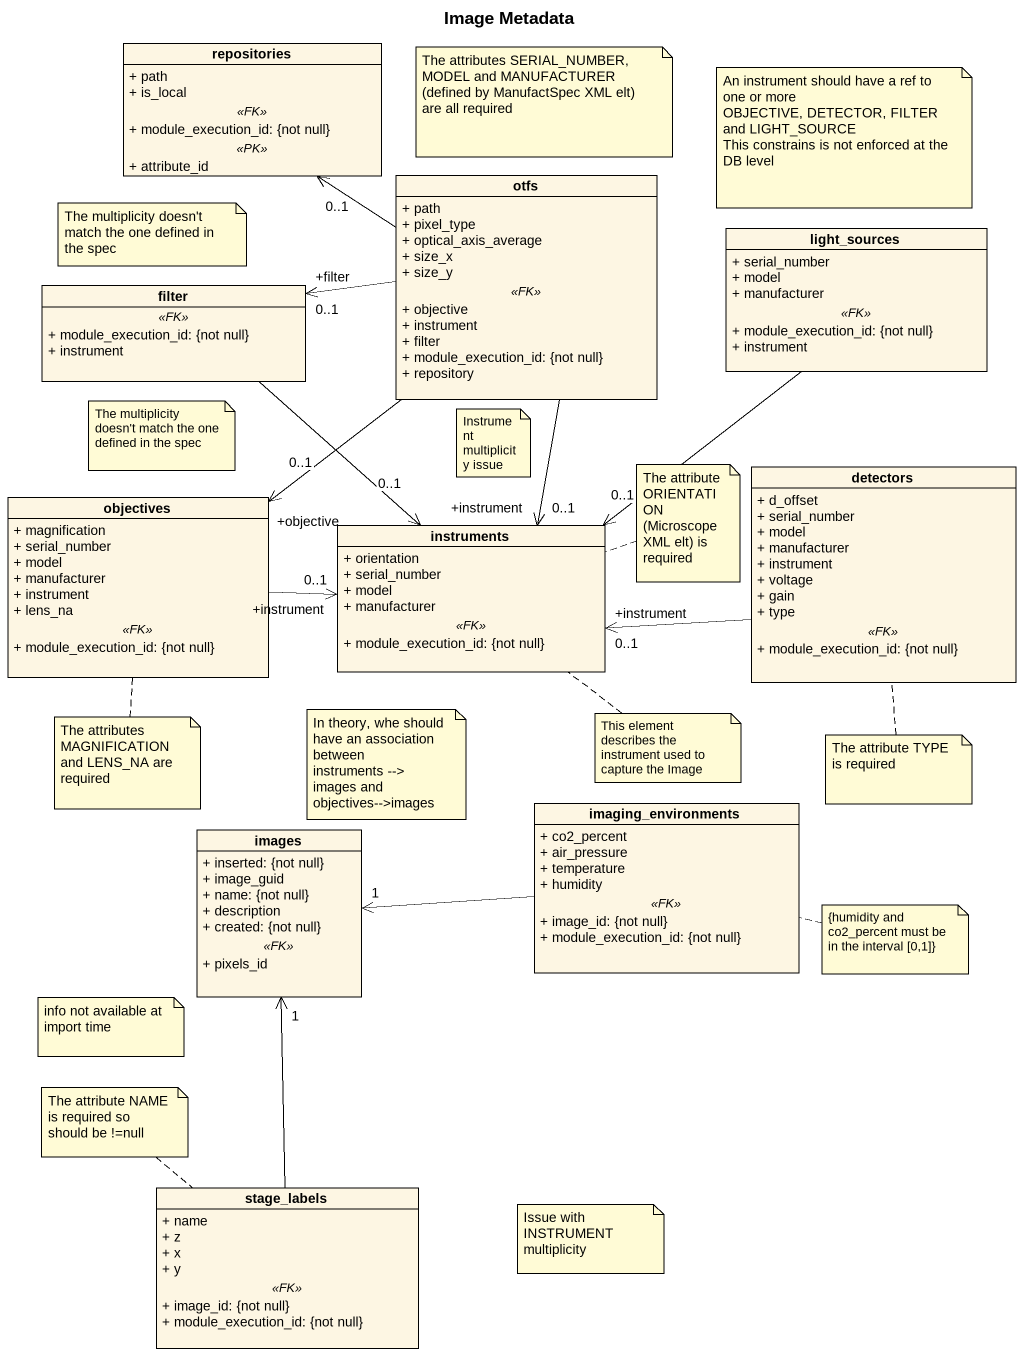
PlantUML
@startuml
title Image Metadata
hide circle
hide empty members
skinparam classAttributeIconSize 0
class repositories {
  + path
  + is_local
  .. <<FK>> ..
  + module_execution_id: {not null}
  .. <<PK>> ..
  + attribute_id
}
class otfs {
  + path
  + pixel_type
  + optical_axis_average
  + size_x
  + size_y
  .. <<FK>> ..
  + objective
  + instrument
  + filter
  + module_execution_id: {not null}
  + repository
}
class light_sources {
  + serial_number
  + model
  + manufacturer
  .. <<FK>> ..
  + module_execution_id: {not null}
  + instrument
}
class filter {
  .. <<FK>> ..
  + module_execution_id: {not null}
  + instrument
}
class objectives {
  + magnification
  + serial_number
  + model
  + manufacturer
  + instrument
  + lens_na
  .. <<FK>> ..
  + module_execution_id: {not null}
}
class detectors {
  + d_offset
  + serial_number
  + model
  + manufacturer
  + instrument
  + voltage
  + gain
  + type
  .. <<FK>> ..
  + module_execution_id: {not null}
}
class instruments {
  + orientation
  + serial_number
  + model
  + manufacturer
  .. <<FK>> ..
  + module_execution_id: {not null}
}
class imaging_environments {
  + co2_percent
  + air_pressure
  + temperature
  + humidity
  .. <<FK>> ..
  + image_id: {not null}
  + module_execution_id: {not null}
}
class images {
  + inserted: {not null}
  + image_guid
  + name: {not null}
  + description
  + created: {not null}
  .. <<FK>> ..
  + pixels_id
}
class stage_labels {
  + name
  + z
  + x
  + y
  .. <<FK>> ..
  + image_id: {not null}
  + module_execution_id: {not null}
}
otfs -up-> "0..1" repositories
otfs -left-> "+filter\n0..1" filter
otfs --> "+objective\n0..1" objectives
otfs --> "+instrument\n0..1" instruments
light_sources --> "0..1" instruments
filter --> "0..1" instruments
objectives -right-> "+instrument\n0..1" instruments
detectors -left-> "+instrument\n0..1" instruments
imaging_environments -left-> "1" images
stage_labels -up-> "1" images
note as N1
  The attributes SERIAL_NUMBER, MODEL and MANUFACTURER
  (defined by ManufactSpec XML elt) are all required
end note
note as N2
  An instrument should have a ref to one or more
  OBJECTIVE, DETECTOR, FILTER and LIGHT_SOURCE
  This constrains is not enforced at the DB level
end note
note as N3
  The multiplicity doesn't match the one defined in the spec
end note
note as N4
  The multiplicity doesn't match the one defined in the spec
end note
note as N5
  Instrument multiplicity issue
end note
note right of instruments : The attribute ORIENTATION (Microscope XML elt) is required
note bottom of objectives : The attributes MAGNIFICATION and LENS_NA are required
note as N8
  In theory, whe should have an association between
  instruments ~--> images and objectives~-->images
end note
note bottom of instruments : This element describes the instrument used to capture the Image
note bottom of detectors : The attribute TYPE is required
note right of imaging_environments
  {humidity and co2_percent must be
  in the interval [0,1]}
end note
note as N12
  info not available at import time
end note
note top of stage_labels
  The attribute NAME is required so
  should be !=null
end note
note as N14
  Issue with INSTRUMENT multiplicity
end note
@enduml
